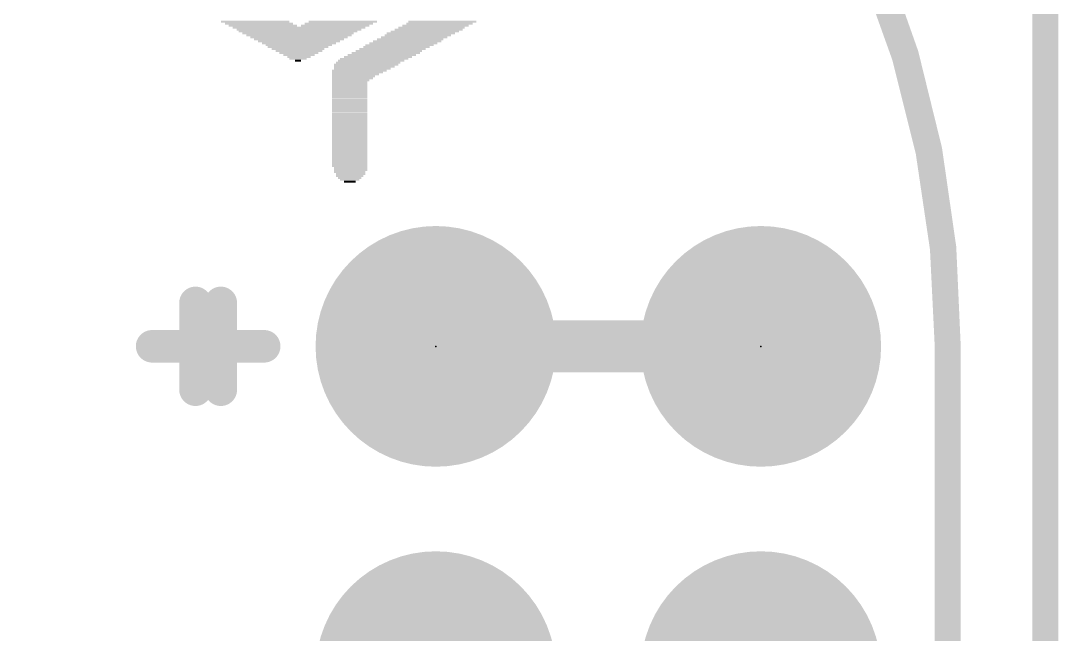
# Model space of a CAD drawing. Extents: x -53 to 60, y -23 to 11.
# Drawn here: x 18.79 to 26.9, y 0.29 to 5.08 of the extents above; entities that cross this region are included whole.
import ezdxf

# ---------------------------------------------------------------- set-up
doc = ezdxf.new("R2010")
doc.units = 0
for name, color, linetype in [('1', 12, 'CONTINUOUS'), ('16', 132, 'CONTINUOUS'), ('17', 110, 'CONTINUOUS'), ('20', 53, 'CONTINUOUS'), ('21', 53, 'CONTINUOUS'), ('22', 53, 'CONTINUOUS'), ('23', 53, 'CONTINUOUS'), ('51', 253, 'CONTINUOUS')]:
    doc.layers.add(name, color=color, linetype=linetype)

# ---------------------------------------------------------------- blocks, each defined once
blk = doc.blocks.new('RECT')
blk.add_solid([(-0.5, -0.5), (0.5, -0.5), (-0.5, 0.5), (0.5, 0.5)])
blk = doc.blocks.new('ROUNDP')
at = {"const_width": 0.5}
blk.add_lwpolyline([(0, -0.25, 1), (0, 0.25, 1), (0, -0.25)], format="xyb", dxfattribs=at)

msp = doc.modelspace()

# ---------------------------------------------------------------- linework, layer by layer
at = {"layer": '1'}
for points, const_width in [([(26.797, -10.9855), (26.797, 11.2395)], 0.2032), ([(22.0345, 2.54), (24.5745, 2.54)], 0.4064)]:
    msp.add_lwpolyline(points, dxfattribs=dict(at, const_width=const_width))
at = {"layer": '1', "const_width": 0.2032}
for points in [[(22.0345, 2.6416, 1), (22.0345, 2.4384)], [(24.5745, 2.4384, 1), (24.5745, 2.6416)]]:
    msp.add_lwpolyline(points, format="xyb", dxfattribs=at)
at = {"layer": '16', "const_width": 0.2032}
msp.add_lwpolyline([(26.797, -10.3505), (26.797, 10.414)], dxfattribs=at)
at = {"layer": '20'}
for points, const_width in [([(26.035, 2.54, 0.4142), (18.2245, 10.414)], 0.2032), ([(26.035, 2.54, 0.4142), (18.2245, 10.3505)], 0.2032), ([(26.0858, 2.54, 1), (25.9842, 2.54)], 0.1016), ([(25.9842, 2.5402, 1), (26.0858, 2.5398)], 0.1016), ([(25.9842, 2.54, 1), (26.0858, 2.54)], 0.1016)]:
    msp.add_lwpolyline(points, format="xyb", dxfattribs=dict(at, const_width=const_width))
at = {"layer": '20', "const_width": 0.2032}
msp.add_lwpolyline([(26.035, 2.54), (26.035, -2.54)], dxfattribs=at)
at = {"layer": '21', "const_width": 0.254}
for points in [[(20.1563, 2.8794), (20.1563, 2.2015)], [(19.8174, 2.5404), (20.4953, 2.5404)]]:
    msp.add_lwpolyline(points, dxfattribs=at)
at = {"layer": '21', "const_width": 0.127}
for points in [[(20.2198, 2.8794, 1), (20.0928, 2.8794)], [(19.8174, 2.6039, 1), (19.8174, 2.4769)], [(20.4953, 2.4769, 1), (20.4953, 2.6039)], [(20.0928, 2.2015, 1), (20.2198, 2.2015)]]:
    msp.add_lwpolyline(points, format="xyb", dxfattribs=at)
at = {"layer": '22', "const_width": 0.254}
for points in [[(20.3543, 2.8794), (20.3543, 2.2015)], [(20.6933, 2.5404), (20.0153, 2.5404)]]:
    msp.add_lwpolyline(points, dxfattribs=at)
at = {"layer": '22', "const_width": 0.127}
for points in [[(20.4178, 2.8794, 1), (20.2908, 2.8794)], [(20.0153, 2.6039, 1), (20.0153, 2.4769)], [(20.6933, 2.4769, 1), (20.6933, 2.6039)], [(20.2908, 2.2015, 1), (20.4178, 2.2015)]]:
    msp.add_lwpolyline(points, format="xyb", dxfattribs=at)
at = {"layer": '23'}
for p in [(22.0345, 2.54), (24.5745, 2.54)]:
    msp.add_point(p, dxfattribs=at)

# ---------------------------------------------------------------- block references
at = {"layer": '17', "xscale": 1.8796, "yscale": 1.8796}
for p in [(22.0345, 2.54), (22.0345, 2.54), (24.5745, 2.54), (24.5745, 2.54), (22.0345, 0), (22.0345, 0), (24.5745, 0), (24.5745, 0)]:
    msp.add_blockref('ROUNDP', p, dxfattribs=at)
at = {"layer": '21', "yscale": 0.0152}
for p, xscale in [((20.6223, 5.0749), 0.5334), ((20.6527, 5.0597), 0.5334), ((20.6832, 5.0444), 0.5334), ((20.9652, 5.0292), 1.0363), ((21.2471, 5.0444), 0.5334), ((21.2776, 5.0597), 0.5334), ((21.3081, 5.0749), 0.5334), ((22.0015, 5.0292), 0.5182), ((22.032, 5.0444), 0.5182), ((22.0624, 5.0597), 0.5182), ((22.0853, 5.0749), 0.5334), ((20.9652, 5.014), 0.9754), ((20.9575, 4.9987), 0.9296), ((20.9575, 4.9835), 0.8687), ((20.9652, 4.9682), 0.823), ((20.9652, 4.953), 0.762), ((21.8643, 4.953), 0.5182), ((21.8948, 4.9682), 0.5182), ((21.9177, 4.9835), 0.5334), ((21.9481, 4.9987), 0.5334), ((21.9786, 5.014), 0.5334), ((20.9652, 4.9378), 0.701), ((20.9652, 4.9225), 0.6401), ((20.9652, 4.9073), 0.5791), ((20.9652, 4.892), 0.5182), ((20.9575, 4.8768), 0.4724), ((20.9575, 4.8616), 0.4115), ((21.6967, 4.8616), 0.5182), ((21.7272, 4.8768), 0.5182), ((21.75, 4.892), 0.5334), ((21.7805, 4.9073), 0.5334), ((21.811, 4.9225), 0.5334), ((21.8338, 4.9378), 0.5182), ((20.9652, 4.8463), 0.3658), ((20.9652, 4.8311), 0.3048), ((20.9652, 4.8158), 0.2438), ((20.9652, 4.8006), 0.1829), ((20.9575, 4.7854), 0.1372), ((21.5519, 4.7854), 0.5334), ((21.5824, 4.8006), 0.5334), ((21.6129, 4.8158), 0.5334), ((21.6433, 4.8311), 0.5334), ((21.6662, 4.8463), 0.5182), ((20.9575, 4.7701), 0.0457), ((21.4909, 4.7396), 0.5029), ((21.4757, 4.7244), 0.4724), ((21.4605, 4.7092), 0.442), ((21.5062, 4.7549), 0.5029), ((21.529, 4.7701), 0.5182), ((21.4071, 4.6634), 0.3658), ((21.369, 4.6177), 0.2896), ((21.4376, 4.6939), 0.4267), ((21.4224, 4.6787), 0.3962), ((21.3919, 4.6482), 0.3353), ((21.3843, 4.633), 0.32), ((21.3614, 4.6025), 0.2743), ((21.3614, 4.5872), 0.2743), ((21.3614, 4.572), 0.2743), ((21.3614, 4.5568), 0.2743), ((21.3614, 4.5415), 0.2743), ((21.3614, 4.5263), 0.2743), ((21.3614, 4.511), 0.2743), ((21.3614, 4.4958), 0.2743), ((21.3614, 4.4806), 0.2743), ((21.3614, 4.4653), 0.2743), ((21.3614, 4.4501), 0.2743), ((21.3614, 4.4348), 0.2743), ((21.3614, 4.4196), 0.2743), ((21.3614, 4.4044), 0.2743), ((21.3614, 4.3891), 0.2743), ((21.3614, 4.3739), 0.2743), ((21.3614, 4.3586), 0.2743), ((21.3614, 4.3434), 0.2743), ((21.3614, 4.3282), 0.2743), ((21.3614, 4.3129), 0.2743), ((21.3614, 4.2977), 0.2743), ((21.3614, 4.2824), 0.2743), ((21.3614, 4.2672), 0.2743), ((21.3614, 4.252), 0.2743), ((21.3614, 4.2367), 0.2743), ((21.3614, 4.2215), 0.2743), ((21.3614, 4.2062), 0.2743), ((21.3614, 4.191), 0.2743), ((21.3614, 4.1758), 0.2743), ((21.3614, 4.1605), 0.2743), ((21.3614, 4.1453), 0.2743), ((21.3614, 4.13), 0.2743), ((21.3614, 4.1148), 0.2743), ((21.3614, 4.0996), 0.2743), ((21.3614, 4.0843), 0.2743), ((21.3614, 4.0691), 0.2743), ((21.3614, 4.0538), 0.2743), ((21.3614, 4.0386), 0.2743), ((21.3614, 4.0234), 0.2743), ((21.3614, 4.0081), 0.2743), ((21.3614, 3.9929), 0.2743), ((21.3614, 3.9776), 0.2743), ((21.3614, 3.9624), 0.2743), ((21.3614, 3.9472), 0.2743), ((21.369, 3.9319), 0.2591), ((21.369, 3.9167), 0.2591), ((21.3614, 3.9014), 0.2438), ((21.369, 3.8862), 0.2286), ((21.3614, 3.871), 0.2134), ((21.3614, 3.8557), 0.1829), ((21.3614, 3.8405), 0.1524), ((21.3614, 3.8252), 0.0914)]:
    msp.add_blockref('RECT', p, dxfattribs=dict(at, xscale=xscale))
at = {"layer": '51', "xscale": 0.508, "yscale": 0.508, "rotation": 270}
for p in [(22.0345, 2.54), (24.5745, 2.54)]:
    msp.add_blockref('RECT', p, dxfattribs=at)

doc.saveas('drawing.dxf')
